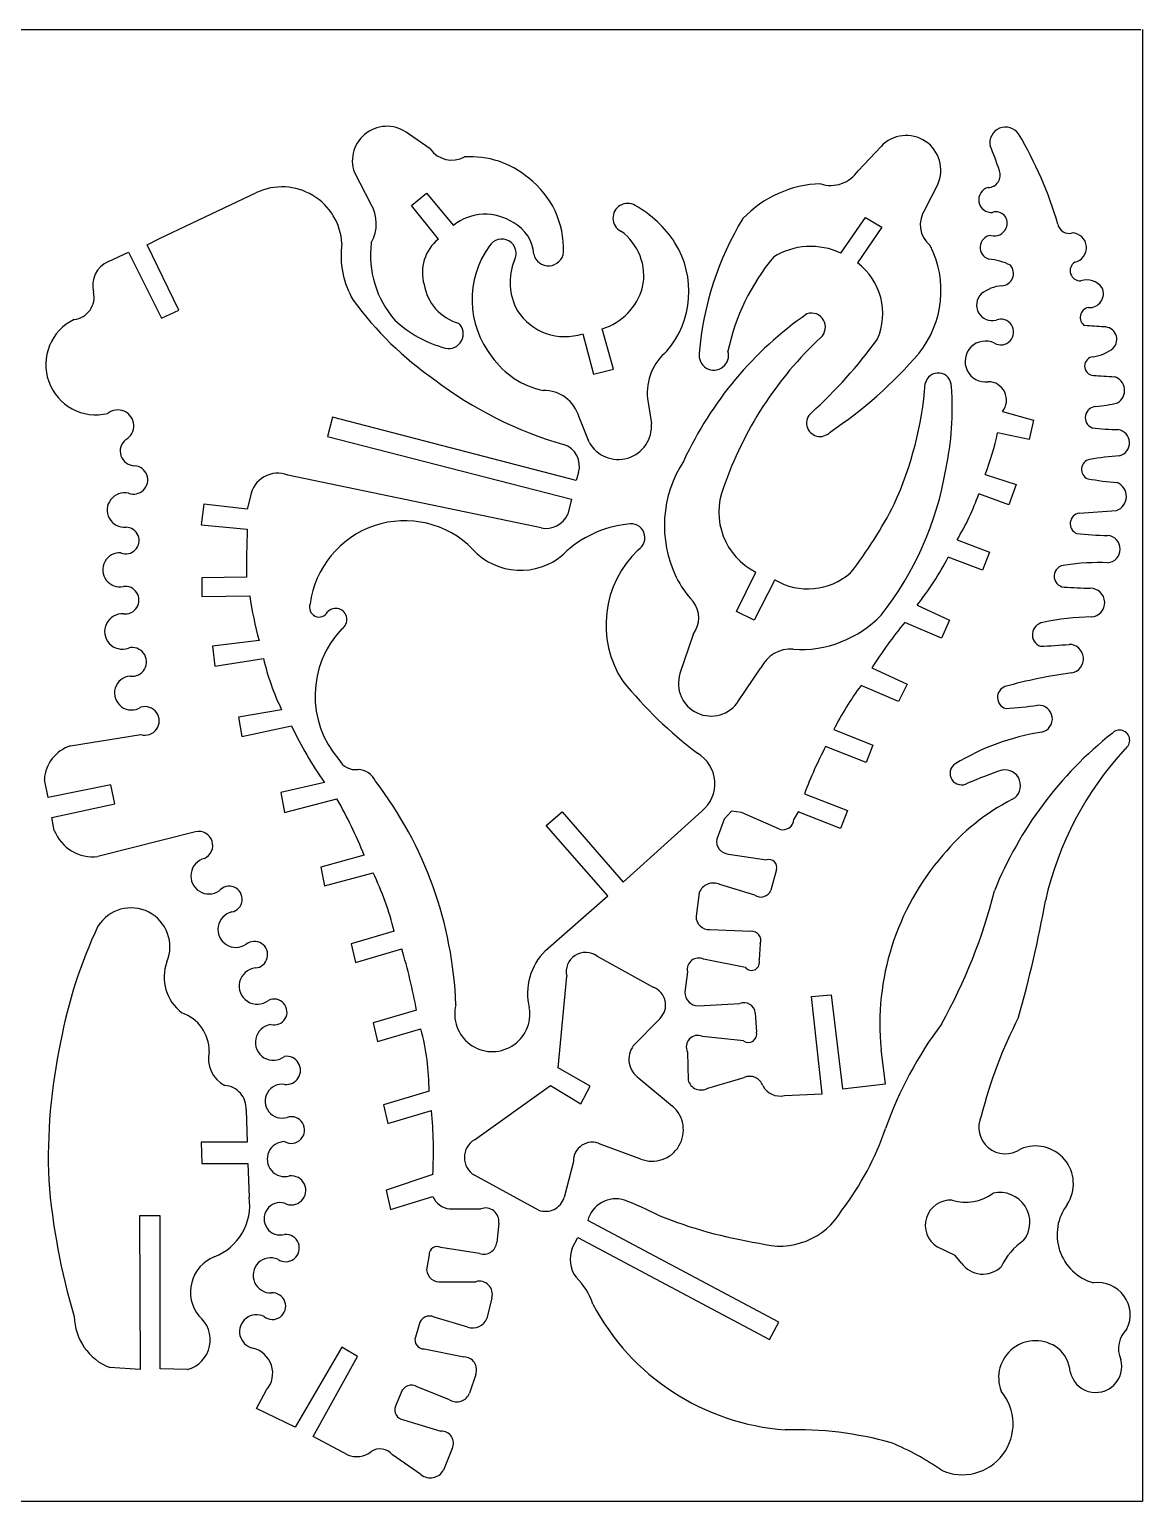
# Model space of a CAD drawing. Extents: x 0 to 171, y 0 to 76.
# Drawn here: x 113.5 to 170.6, y 0 to 75.5 of the extents above; entities that cross this region are included whole.
import ezdxf

# ---------------------------------------------------------------- set-up
doc = ezdxf.new("R2010")
doc.units = 0
doc.layers.add('WHITE', color=7, linetype='CONTINUOUS')
doc.layers.add('YELLOW', color=2, linetype='CONTINUOUS')

msp = doc.modelspace()

# ---------------------------------------------------------------- linework, layer by layer
at = {"layer": 'WHITE', "linetype": 'CONTINUOUS'}
for p, q in [((134.108, 69.400116), (132.990394, 70.166516)), ((157.228047, 69.527863), (156.046492, 68.282459)), ((130.212412, 68.186829), (131.042677, 66.590193)), ((159.49508, 66.302768), (160.133732, 67.580094)), ((120.217172, 64.80168), (125.19878, 67.164768)), ((133.149909, 66.494315), (133.916566, 67.133183)), ((134.521951, 64.771271), (133.149909, 66.494315)), ((133.916566, 67.133183), (135.289698, 65.472643)), ((155.170885, 64.048192), (156.429542, 65.887781)), ((156.429542, 65.887781), (157.260066, 65.376682)), ((157.260066, 65.376682), (156.014657, 63.556473)), ((119.57865, 64.482419), (120.217172, 64.80168)), ((121.207254, 61.129412), (119.57865, 64.482419)), ((117.598615, 63.620154), (118.620374, 64.099072)), ((118.620374, 64.099072), (120.312845, 60.714131)), ((120.312845, 60.714131), (121.207254, 61.129412)), ((141.931721, 59.915808), (142.474554, 57.840162)), ((143.496751, 58.095702), (142.921998, 60.171213)), ((142.474554, 57.840162), (143.496751, 58.095702)), ((145.25273, 56.594917), (145.444322, 55.317589)), ((163.455198, 55.924427), (165.051798, 55.477382)), ((129.094458, 55.63714), (128.838936, 54.646894)), ((141.580455, 52.379933), (129.094458, 55.63714)), ((142.251286, 54.359668), (141.74035, 55.636977)), ((165.051798, 55.477382), (164.828191, 54.487154)), ((128.838936, 54.646894), (141.35683, 51.421621)), ((164.828191, 54.487154), (163.199587, 54.838424)), ((139.792293, 49.952948), (126.795409, 52.667287)), ((141.708121, 52.794904), (141.580455, 52.379933)), ((162.561005, 52.699167), (164.157681, 52.188223)), ((164.157681, 52.188223), (163.774353, 51.134129)), ((124.879197, 51.581422), (124.719581, 50.91096)), ((141.35683, 51.421621), (141.16524, 50.655377)), ((163.774353, 51.134129), (162.24156, 51.708924)), ((122.484243, 51.166445), (122.356455, 50.112315)), ((124.719581, 50.91096), (122.484243, 51.166445)), ((122.356455, 50.112315), (124.719545, 49.888774)), ((161.124028, 49.346134), (162.784527, 48.707482)), ((162.43315, 47.781121), (160.676814, 48.451725)), ((162.784527, 48.707482), (162.43315, 47.781121)), ((149.819145, 45.673644), (150.809088, 47.685438)), ((124.687616, 47.430197), (122.388406, 47.398285)), ((122.388406, 47.398285), (122.388406, 46.439955)), ((151.780093, 47.292782), (150.713572, 45.226431)), ((122.388406, 46.439955), (124.847289, 46.471898)), ((150.713572, 45.226431), (149.819145, 45.673644)), ((159.080319, 45.993113), (160.740789, 45.226723)), ((160.325545, 44.30038), (158.441424, 45.098722)), ((160.740789, 45.226723), (160.325545, 44.30038)), ((125.326224, 44.172992), (122.931256, 43.885593)), ((122.931256, 43.885593), (123.059044, 42.863395)), ((147.584162, 44.492105), (146.913565, 42.480321)), ((123.059044, 42.863395), (125.549848, 43.246597)), ((149.915026, 41.075381), (151.064603, 42.767853)), ((156.749132, 42.767835), (158.569336, 41.937582)), ((158.122122, 41.043173), (156.206097, 41.873439)), ((158.569336, 41.937582), (158.122122, 41.043173)), ((126.4758, 40.628363), (124.272459, 40.245167)), ((124.272459, 40.245167), (124.432181, 39.254903)), ((115.650663, 38.775965), (119.259077, 39.350749)), ((124.432181, 39.254903), (126.986875, 39.797803)), ((154.801208, 39.606467), (156.812998, 38.808127)), ((156.461603, 37.9137), (154.385929, 38.74397)), ((156.812998, 38.808127), (156.461603, 37.9137)), ((114.501148, 36.125812), (114.309576, 37.051719)), ((117.726421, 36.76448), (114.501148, 36.125812)), ((117.918095, 35.806168), (117.726421, 36.76448)), ((128.679178, 36.892132), (126.44393, 36.381225)), ((126.44393, 36.381225), (126.635586, 35.359027)), ((153.300333, 36.317344), (155.503729, 35.45512)), ((114.692821, 35.103633), (117.918095, 35.806168)), ((126.635586, 35.359027), (129.318043, 36.061565)), ((114.820521, 34.433203), (114.692821, 35.103633)), ((140.047524, 34.688645), (140.878048, 35.391381)), ((140.878048, 35.391381), (144.007485, 31.782906)), ((144.007485, 31.782906), (148.030974, 35.42321)), ((149.180824, 35.007869), (148.797663, 33.986044)), ((149.56397, 35.422931), (149.180824, 35.007869)), ((150.074795, 35.359082), (149.56397, 35.422931)), ((152.022724, 34.496871), (150.074795, 35.359082)), ((152.980844, 35.390961), (152.757405, 35.007915)), ((155.152334, 34.528759), (152.980844, 35.390961)), ((155.503729, 35.45512), (155.152334, 34.528759)), ((122.069182, 34.369446), (117.055672, 33.092115)), ((143.205239, 31.08436), (140.047524, 34.688645)), ((130.722959, 33.155952), (128.487668, 32.549198)), ((128.487668, 32.549198), (128.679323, 31.590886)), ((149.404244, 33.219854), (151.352151, 32.932446)), ((128.679323, 31.590886), (131.170179, 32.2615)), ((151.86325, 32.421307), (151.575844, 31.367501)), ((140.015681, 28.27012), (143.205239, 31.08436)), ((147.903514, 31.23978), (147.743847, 30.026349)), ((150.745343, 31.111942), (148.957102, 31.654816)), ((132.255808, 29.26006), (130.052405, 28.62139)), ((148.446208, 29.355914), (150.553825, 29.260099)), ((130.052405, 28.62139), (130.275993, 27.663077)), ((130.275993, 27.663077), (132.639084, 28.365613)), ((142.666176, 27.98248), (145.540231, 26.385788)), ((151.032983, 28.621251), (150.969138, 27.791041)), ((150.266345, 27.40767), (148.126822, 27.822809)), ((140.670853, 22.257284), (141.101683, 26.96077)), ((147.296775, 27.184311), (147.169057, 26.130457)), ((153.65119, 25.907087), (154.673369, 26.002905)), ((154.208525, 20.923855), (153.65119, 25.907087)), ((154.673369, 26.002905), (155.248207, 21.18098)), ((133.405402, 25.204552), (131.170074, 24.565847)), ((147.839502, 25.428088), (149.979004, 25.555844)), ((150.777538, 25.076702), (150.841391, 24.086761)), ((131.170074, 24.565847), (131.393663, 23.607535)), ((131.393663, 23.607535), (133.629046, 24.246209)), ((145.89144, 24.789373), (144.51828, 23.384286)), ((150.170563, 23.63951), (148.06297, 23.863047)), ((147.296777, 23.064929), (147.328725, 21.627892)), ((157.451265, 21.43641), (157.227759, 23.192577)), ((142.315233, 21.308585), (140.670853, 22.257284)), ((136.375501, 18.562131), (140.271276, 21.340282)), ((140.271276, 21.340282), (141.836086, 20.414176)), ((141.836086, 20.414176), (142.315233, 21.308585)), ((144.80572, 21.723528), (146.530112, 20.286531)), ((148.350353, 21.212872), (150.202511, 21.755756)), ((155.248207, 21.18098), (157.451265, 21.43641)), ((134.044135, 21.053189), (131.712942, 20.350638)), ((152.278208, 20.829676), (154.208525, 20.923855)), ((124.655664, 20.095081), (124.719545, 18.434689)), ((131.712942, 20.350638), (131.93653, 19.392326)), ((131.93653, 19.392326), (134.171866, 20.062899)), ((124.719545, 18.434689), (122.356473, 18.434689)), ((122.356473, 18.434689), (122.388406, 17.348624)), ((144.901677, 17.572478), (142.826016, 18.338867)), ((141.45265, 17.444605), (140.973643, 15.592493)), ((122.388406, 17.348624), (124.751478, 17.348624)), ((124.751478, 17.348624), (124.815337, 15.624358)), ((134.235717, 16.774098), (131.840676, 15.975762)), ((139.664581, 14.953916), (136.37549, 16.742188)), ((131.840676, 15.975762), (132.064264, 14.985516)), ((132.064264, 14.985516), (134.235769, 15.656122)), ((120.249197, 14.666547), (119.195066, 14.666547)), ((119.195066, 14.666547), (119.227024, 6.772694)), ((120.249197, 6.81093), (120.249197, 14.666547)), ((135.098049, 15.017484), (136.694795, 15.017494)), ((151.991054, 9.205844), (142.184239, 14.412715)), ((137.620635, 14.2832), (137.524833, 13.293275)), ((136.630911, 12.718612), (134.651053, 13.037931)), ((141.389099, 13.005776), (141.676419, 13.548495)), ((141.676419, 13.548495), (151.511907, 8.311417)), ((161.02777, 12.622645), (160.101851, 13.069589)), ((134.044101, 12.654583), (133.916357, 11.888154)), ((161.347192, 12.23936), (161.02777, 12.622645)), ((134.68293, 11.281273), (136.439321, 11.281291)), ((137.269403, 10.451203), (137.013901, 9.397433)), ((133.533161, 9.078079), (133.341561, 8.439416)), ((136.024174, 8.950474), (134.299777, 9.461392)), ((151.511907, 8.311417), (151.991054, 9.205844)), ((129.573532, 7.928654), (127.183549, 3.817926)), ((130.37214, 7.449488), (129.573532, 7.928654)), ((133.788774, 7.83246), (135.832523, 7.417332)), ((119.227024, 6.772694), (117.662441, 6.874782)), ((121.654083, 6.778994), (120.249197, 6.81093)), ((128.104869, 3.330098), (130.37214, 7.449488)), ((136.439099, 6.523419), (136.119786, 5.565429)), ((125.198929, 4.767101), (125.709783, 5.724945)), ((132.607097, 5.597357), (132.319721, 4.894817)), ((135.098148, 5.214241), (133.437596, 5.884849)), ((127.183549, 3.817926), (125.198929, 4.767101)), ((132.734974, 4.19206), (134.651016, 3.617275)), ((129.86105, 2.40411), (128.104869, 3.330098)), ((133.629225, 1.382215), (132.160292, 2.40407)), ((135.225667, 2.723352), (134.7786, 1.605688))]:
    msp.add_line(p, q, dxfattribs=at)
for centre, radius, start, end in [((131.878612, 68.78768), 1.771227, 51.1201, 199.8299), ((163.615706, 69.705977), 0.812514, 34.530464, 190.353471), ((158.52014, 68.314172), 1.772724, -24.4624, 136.7921), ((152.198377, 64.849785), 11.615876, 17.189356, 23.922083), ((146.497742, 59.685998), 20.645365, 16.461374, 30.507192), ((135.218354, 70.174503), 1.353721, -145.1072, -61.4902), ((136.183423, 64.426413), 4.56967, 49.461881, 94.00203), ((154.656125, 69.182213), 1.656103, -108.510666, -32.90831), ((162.71892, 68.044103), 0.623887, -89.858584, 22.47788), ((126.494057, 64.365178), 3.084712, 3.3675, 114.8284), ((136.338742, 64.253921), 4.605563, -1.923989, 52.326271), ((154.324524, 61.829428), 5.785621, 91.923355, 136.341512), ((162.888177, 66.791491), 0.650712, 104.936237, 274.917574), ((129.381984, 65.557593), 1.955547, -30.053507, 31.872869), ((144.224847, 65.852067), 0.750873, 58.772879, 242.645683), ((141.856157, 61.504321), 5.701299, 32.626205, 61.069815), ((136.925116, 63.434532), 2.613138, 55.975917, 128.744215), ((163.653465, 57.632892), 15.802947, 148.781625, 175.306198), ((160.593129, 65.510437), 1.354068, 144.1865, 231.5192), ((163.1236, 65.592769), 0.57898, -25.378003, 108.075686), ((137.478847, 63.893498), 1.933504, 3.261628, 61.976425), ((142.226134, 62.887612), 2.830796, -11.753191, 54.254951), ((162.921712, 64.345178), 0.62053, 96.8055, 254.167582), ((163.039487, 65.58623), 0.653522, -107.02159, -21.696945), ((166.865306, 65.643049), 0.578378, -169.359364, -73.301103), ((167.007731, 64.331336), 0.758099, -78.47542, 88.203417), ((134.078464, 63.927609), 4.547317, 172.179351, 210.198379), ((136.097232, 63.951705), 5.061536, 172.889498, 221.185689), ((135.894557, 63.058207), 2.195139, 128.703731, 196.392), ((140.946802, 61.660615), 4.699247, 144.063735, 218.510734), ((137.773199, 64.038719), 0.736694, -28.763765, 148.964852), ((142.651881, 62.083889), 4.719027, -40.454146, 31.90868), ((153.62349, 60.781794), 3.614387, 64.651623, 122.09), ((155.182703, 62.133719), 5.121771, -38.774514, 26.893289), ((118.122924, 62.393416), 1.334086, 113.141934, 194.668879), ((141.155772, 62.554855), 2.960646, 157.575877, 209.489109), ((140.167328, 64.181556), 0.778737, -166.783023, -6.06364), ((160.385066, 56.67226), 11.260795, 140.440965, 167.956322), ((154.047313, 60.947827), 3.267335, -23.815369, 52.977752), ((162.448982, 60.570672), 3.191972, 63.561083, 84.545121), ((167.449668, 63.152951), 0.523544, 123.698904, 273.161475), ((163.374848, 63.017047), 0.644124, -85.711074, 39.734889), ((115.710566, 61.794504), 1.151737, -83.433285, 13.101821), ((136.230023, 62.835409), 2.473397, -170.770994, -106.076882), ((142.025004, 63.117841), 3.080132, -73.069036, -15.186), ((162.920837, 61.385409), 0.7962, 133.843982, 285.644295), ((163.544733, 60.520741), 1.857977, 93.756046, 129.244792), ((167.781895, 61.714461), 0.964681, 35.81795, 108.328244), ((167.918489, 61.970631), 0.715509, -94.546642, 25.529986), ((144.538195, 72.183018), 17.838674, -143.771866, -124.901125), ((167.95405, 60.755269), 0.510515, 100.413926, 236.201857), ((116.958061, 58.330208), 2.574471, 115.683689, 283.671312), ((136.428166, 65.024529), 6.045851, -133.21914, -104.890387), ((135.056728, 59.900602), 0.741621, -104.219399, 48.815796), ((141.018289, 62.671974), 2.903586, -147.16185, -71.664084), ((164.2414, 45.445075), 18.893243, 124.913999, 155.094265), ((153.65851, 60.261352), 0.714633, -48.69194, 108.824096), ((163.372262, 60.004709), 0.658047, -120.353629, 111.083504), ((167.163849, 45.827562), 19.052582, 133.163769, 161.006211), ((165.620101, 20.866869), 39.517368, 85.588037, 87.026443), ((168.6806, 59.627812), 0.639653, -44.225665, 91.84002), ((147.980455, 56.89775), 2.744484, 129.284953, 186.335037), ((148.648786, 58.806049), 0.754869, 170.852311, 376.61586), ((137.13115, 74.105064), 24.612826, -47.839556, -36.027342), ((142.526838, 73.073907), 21.848196, -56.4257, -40.35691), ((162.584393, 58.494775), 1.046357, 64.204386, 277.471603), ((167.768408, 60.923141), 2.216123, -80.945095, -51.796788), ((140.76684, 61.194776), 4.275828, -144.874184, -101.859774), ((168.145974, 58.255477), 0.480023, 93.438619, 266.561088), ((146.681241, 73.894426), 20.483235, -127.078984, -106.272094), ((160.159229, 57.226429), 0.677444, -2.093771, 168.514406), ((162.717229, 56.513228), 0.944079, -38.5852, 89.8042), ((173.273143, 136.189017), 78.582029, -93.762021, -92.969046), ((168.979467, 57.005912), 0.741037, -58.873627, 72.453676), ((139.916907, 55.113286), 1.897154, 16.024, 90.8705), ((141.226598, 58.766472), 18.322712, -24.506711, -4.398273), ((145.845374, 56.082732), 15.032549, -12.010624, 4.268755), ((118.078443, 55.191625), 0.81724, -59.53619, 128.783514), ((168.26549, 55.616413), 0.563944, 92.090223, 247.896127), ((167.3285, 64.881665), 8.749807, -83.988035, -76.557721), ((143.748441, 55.169836), 1.702306, -151.5805, 4.9793), ((154.098574, 55.334719), 0.690053, 130.382208, 317.739743), ((118.946153, 53.893378), 0.747114, 127.360946, 269.509937), ((151.770969, 57.085001), 11.647335, -22.1203, -11.1211), ((169.606153, 67.396423), 12.400124, -97.194039, -90.977828), ((169.282769, 54.320826), 0.68644, -75.178092, 80.629051), ((140.601178, 53.127291), 1.15577, -16.713686, 72.856731), ((170.528156, 38.871917), 14.82396, 94.138403, 100.111622), ((118.885311, 52.419682), 0.728647, -111.321157, 85.714261), ((152.190154, 50.077195), 6.075193, 146.825073, 205.831049), ((144.337637, 55.685388), 16.439608, -38.363287, -9.561872), ((168.029782, 52.955781), 0.520387, 101.552438, 247.393331), ((126.283296, 51.337316), 1.42516, 68.9405, 170.1376), ((170.499759, 67.416243), 15.177563, -100.132118, -94.417909), ((169.047828, 51.571358), 0.766493, -70.893429, 68.349474), ((118.425069, 50.872457), 0.890139, 77.325353, 274.356303), ((152.347716, 50.762665), 3.44045, 158.411749, 243.43473), ((150.787676, 55.680606), 12.122942, -31.5014, -19.1242), ((140.036466, 51.168672), 1.240001, -101.3565, -24.453), ((139.158971, 60.623948), 20.991067, -38.163308, -26.779613), ((167.489207, 50.171648), 0.557977, 101.003279, 245.17327), ((163.577722, 122.234073), 71.615858, -86.954412, -85.418072), ((118.493929, 49.304929), 0.679963, -112.182895, 90.105007), ((171.422311, 48.052756), 46.738842, 177.7487, 180.7632), ((132.797596, 45.429459), 4.892836, 44.632223, 172.632833), ((144.800594, 44.62685), 5.546704, 95.893614, 134.079385), ((144.400492, 49.447484), 0.71706, -58.625806, 103.668429), ((169.01582, 65.661475), 16.092866, -96.281927, -90.584451), ((168.784706, 48.867067), 0.705564, -84.55412, 84.554232), ((118.182172, 47.804447), 0.872585, 86.384409, 282.089651), ((138.739816, 51.094853), 3.319158, -137.838001, -48.434324), ((148.421609, 44.986661), 5.30266, 133.465553, 213.019956), ((145.870899, 56.31827), 16.765967, -38.013, -27.9822), ((153.474115, 50.13839), 3.311676, -120.765802, -48.621), ((166.665958, 47.476941), 0.560185, 88.544451, 264.918381), ((168.37271, 37.786173), 10.38956, 87.357732, 99.375613), ((118.454993, 46.248516), 0.708447, -97.302457, 97.303813), ((151.132514, 49.562415), 4.898931, -154.198316, -136.412049), ((170.783877, 120.318039), 73.5173, -93.249716, -92.203282), ((167.962719, 46.119617), 0.73549, -85.4241, 90.406567), ((144.147645, 49.293433), 19.505507, -171.6828, -164.7808), ((146.492962, 45.338417), 1.380928, -37.7964, 37.7982), ((118.30946, 44.641154), 0.906361, 86.490336, 290.061777), ((128.403777, 45.874562), 0.493526, 158.323448, 331.871371), ((129.25767, 45.254396), 0.570458, -56.359765, 137.213815), ((153.105534, 49.400674), 5.687467, -93.833341, -43.548077), ((168.148883, 33.344713), 12.042433, 90.606569, 102.557782), ((133.181071, 41.338781), 4.985133, 136.354824, 220.917728), ((175.774396, 30.734706), 22.511261, 140.3511, 147.6874), ((165.613619, 44.47671), 0.627865, 97.601129, 250.380873), ((118.814829, 43.080905), 0.73507, -97.708176, 105.339732), ((164.652614, 66.701863), 22.828898, -88.11684, -84.421463), ((166.869285, 43.241001), 0.740089, -79.866042, 89.804358), ((138.051905, 46.195163), 12.845056, -166.7295, -154.3177), ((152.582202, 42.055638), 1.676412, 85.103254, 154.859133), ((118.780528, 41.483873), 0.870979, 94.233235, 303.325715), ((148.505113, 41.97187), 1.670792, 162.2829, 327.5499), ((169.941898, 19.541342), 23.158798, 97.299327, 105.937849), ((161.66434, 56.56179), 22.850065, -140.72618, -127.331431), ((168.25324, 32.83877), 15.058516, 143.1322, 153.2931), ((163.790477, 41.256417), 0.591242, 110.582785, 252.690414), ((119.469438, 40.053438), 0.733501, -106.6659, 106.6687), ((161.06224, 75.954616), 35.354912, -85.860133, -83.156336), ((165.319985, 40.158093), 0.694962, -77.813524, 93.698648), ((144.600114, 48.110346), 19.476256, -154.7351, -144.8307), ((167.382972, 27.392924), 12.236844, 99.009576, 121.287791), ((181.480524, 23.853636), 19.900605, 128.561776, 157.915967), ((169.45883, 39.056188), 0.524949, -56.872316, 136.933737), ((116.26358, 36.915589), 1.95874, 108.2349, 176.0148), ((172.938582, 28.987949), 20.961414, 152.2621, 159.5334), ((182.24973, 27.089034), 17.006891, 137.326833, 167.311096), ((130.266546, 38.511063), 0.958166, -152.837492, -81.761845), ((146.895144, 36.83092), 1.808799, -51.101212, 59.708689), ((161.355383, 37.360247), 0.589272, 123.75891, 301.89581), ((130.346649, 36.516072), 1.048273, 24.811864, 86.872544), ((174.079507, 6.986517), 32.349632, 109.233331, 112.563466), ((163.572889, 36.736305), 0.808262, -60.915168, 100.685603), ((115.360067, 24.756781), 20.070947, 2.098599, 37.430839), ((106.037208, 23.012406), 26.688533, 22.3381, 29.2711), ((169.067658, 26.018511), 11.23647, 117.003543, 140.565107), ((152.195118, 35.03265), 0.562831, -107.8363, -2.5188), ((116.806904, 35.210674), 2.133115, -158.6246, -83.3028), ((122.222761, 33.659931), 0.725947, -66.14466, 102.213591), ((149.44724, 33.877099), 0.658649, 170.4791, 266.2572), ((122.755892, 32.099598), 0.927857, 104.960988, 304.588122), ((151.460358, 32.529545), 0.417178, -15.0376, 105.0331), ((170.401976, 24.49555), 13.238494, 139.142382, 185.648368), ((117.114833, 25.480584), 15.605562, 14.0157, 25.7547), ((148.617081, 30.973166), 0.761749, 63.489, 159.5125), ((123.791287, 30.904062), 0.667153, -78.75097, 139.681328), ((151.05911, 31.569518), 0.55482, -124.439, -21.353), ((136.197497, 38.041476), 27.667429, -29.299386, -14.026747), ((118.753794, 28.460819), 1.998776, -22.520133, 148.157481), ((124.137273, 29.352672), 0.922656, 103.528933, 304.19029), ((102.270564, 42.256978), 64.410313, -15.676225, -10.223657), ((139.746146, 18.917125), 25.043416, 154.963604, 169.279265), ((148.387087, 29.997099), 0.643905, 177.3964, 275.2681), ((125.083311, 28.056817), 0.683028, -85.672688, 128.753581), ((150.578521, 28.779506), 0.481227, -19.1994, 92.9417), ((102.684602, 19.4305), 31.258714, 10.6447, 16.6093), ((142.184689, 26.070805), 3.088945, 134.6025, 193.836), ((142.075423, 27.178401), 0.997764, 53.6954, 192.5986), ((122.729199, 26.896877), 2.273823, 159.443897, 233.183834), ((125.231588, 26.449267), 0.931506, 95.961137, 308.024058), ((147.867594, 27.301025), 0.58263, 63.5813, 191.5559), ((150.585291, 27.658844), 0.405974, -141.7792, 19.0038), ((126.092667, 25.115542), 0.665164, -103.873717, 115.587582), ((145.21298, 25.476953), 0.965958, -45.3825, 70.1972), ((147.870733, 26.12907), 0.701677, 179.8867, 267.449), ((120.655043, 23.083115), 2.116619, 0.370922, 70.355588), ((137.284566, 25.013199), 1.927372, 165.623092, 369.523998), ((150.188934, 25.000726), 0.593487, 7.355, 110.7152), ((126.056629, 23.557357), 0.92074, 97.705662, 308.968841), ((121.388617, 21.031476), 12.655536, 0.0983, 14.7154), ((177.242787, 11.986906), 21.043164, 143.507042, 160.136417), ((185.385726, 13.990507), 23.732613, 152.760321, 165.890934), ((143.285361, 17.596328), 28.773657, 168.006009, 182.210318), ((147.822213, 23.327342), 0.587319, 65.7998, 206.5385), ((150.426099, 23.982944), 0.428072, -126.6514, 14.0354), ((124.280068, 22.72277), 1.554135, 166.073381, 242.814238), ((126.7245, 22.122838), 0.724122, -97.045158, 97.045551), ((145.455728, 22.691284), 1.165788, 143.5266, 236.1121), ((123.503905, 20.186808), 1.155405, -4.553477, 86.719621), ((126.506561, 20.543531), 0.870286, 81.467517, 287.164806), ((147.996167, 21.805944), 0.690783, -165.0632, -59.1541), ((150.489957, 21.105869), 0.710619, 19.281407, 113.859882), ((152.054575, 21.81817), 1.013475, -151.8814, -77.2522), ((126.973723, 19.061036), 0.684105, -119.613681, 107.905109), ((112.256868, 17.992402), 22.012589, -3.1727, 5.3972), ((145.484414, 19.068393), 1.605411, -111.2835, 49.3559), ((163.604762, 19.202486), 1.362224, 155.11214, 304.742169), ((143.749452, 23.76996), 14.464208, -37.55496, -18.681416), ((126.637638, 17.569987), 0.896307, 90.125645, 286.429619), ((136.910313, 17.652156), 1.055499, 120.4437, 239.5556), ((142.410814, 17.474807), 0.958641, 64.3346, 181.8054), ((165.153624, 16.304189), 1.939434, -33.23362, 113.474366), ((126.97635, 15.968883), 0.746275, -117.161554, 96.555774), ((148.542878, 19.234349), 34.120586, -175.380926, -163.411705), ((122.016683, 15.202645), 2.830248, -69.082, 8.5691), ((126.409313, 14.506716), 0.829666, 74.166955, 285.833672), ((135.218938, 16.082146), 1.071503, -156.5721, -96.478), ((140.0159, 15.894779), 1.004315, -110.4757, -17.5169), ((143.624284, 14.047878), 1.485542, 72.488, 165.783193), ((137.278789, -2.142048), 18.871437, 63.172076, 68.903758), ((160.793415, 14.168568), 1.298467, 86.692, 237.8187), ((161.571507, 17.74396), 2.385097, -107.146537, -53.928566), ((163.326711, 14.324247), 1.532584, -37.609318, 103.234873), ((168.830406, 13.690646), 2.574033, 142.957166, 253.913092), ((136.939728, 14.375497), 0.687134, -7.7194, 110.8827), ((154.561136, 36.223363), 23.241478, -112.157014, -98.891221), ((152.02591, 16.784174), 3.678144, -106.700005, -29.845384), ((126.686263, 13.007507), 0.702845, -124.875743, 94.126834), ((134.459397, 12.669213), 0.415554, 62.535, 182.0176), ((136.827615, 13.395233), 0.704633, -106.2099, -8.3197), ((142.86716, 12.431903), 1.585557, 158.780754, 215.770167), ((166.424739, 10.610852), 3.356639, 124.142611, 154.654012), ((123.763138, 10.743241), 1.959178, 112.064534, 218.448711), ((125.917033, 11.607307), 0.901799, 65.961768, 273.054178), ((162.451526, 13.021866), 1.353465, -144.679475, -46.029948), ((134.581091, 11.940219), 0.666769, -175.5215, -81.2145), ((139.291276, 9.110308), 3.313063, 17.960128, 46.288624), ((126.009414, 10.025402), 0.682827, -128.772254, 93.722598), ((136.61919, 10.631077), 0.674634, -15.4635, 105.4631), ((168.344897, 9.573003), 1.660099, -25.642423, 97.885096), ((153.196163, 15.809003), 12.159857, -152.168563, -94.178303), ((118.722452, 9.553389), 2.880721, -178.8023, -111.5903), ((121.244464, 8.297859), 1.573131, -74.907123, 51.266139), ((125.191481, 8.715239), 0.870249, 63.350855, 257.771147), ((134.06023, 8.982219), 0.535715, 63.4387, 169.692), ((136.278926, 9.705647), 0.796985, -108.6414, -22.7509), ((133.780146, 8.294337), 0.461958, 161.6963, 271.0702), ((170.787514, 7.846497), 1.382461, 133.180523, 203.750553), ((124.704545, 6.580115), 1.31978, -40.3883, 76.7452), ((165.151124, 6.35786), 1.893103, 52.746383, 201.595322), ((165.127087, 6.474024), 1.817394, 5.592197, 49.925163), ((135.825216, 6.759617), 0.657755, -21.0448, 89.3635), ((168.239292, 6.928668), 1.332681, -167.979639, 15.718392), ((133.13719, 5.409345), 0.562448, 57.7168, 160.4716), ((135.462745, 5.81521), 0.702918, -121.2444, -20.8148), ((161.393575, 3.984654), 2.607645, -114.178401, 40.008313), ((132.797656, 4.703161), 0.514931, 158.1488, 263.0081), ((134.67076, 2.9983), 0.619289, -26.3577, 91.827), ((152.82573, -14.687862), 18.376561, 74.389397, 91.6076), ((130.333435, 3.504364), 1.197375, -113.235898, -51.773194), ((131.528294, 1.87846), 0.822002, 39.7491, 123.5216), ((152.640679, -9.341851), 13.375625, 54.932437, 67.446592), ((134.107181, 1.991468), 0.774358, -128.114, -29.8805)]:
    msp.add_arc(centre, radius, start, end, dxfattribs=at)
at = {"layer": 'YELLOW', "linetype": 'CONTINUOUS'}
for p, q in [((0, 75.528999), (170.549368, 75.528999)), ((170.640195, 75.528999), (170.640195, 0)), ((170.640195, 0), (0, 0))]:
    msp.add_line(p, q, dxfattribs=at)

doc.saveas('drawing.dxf')
